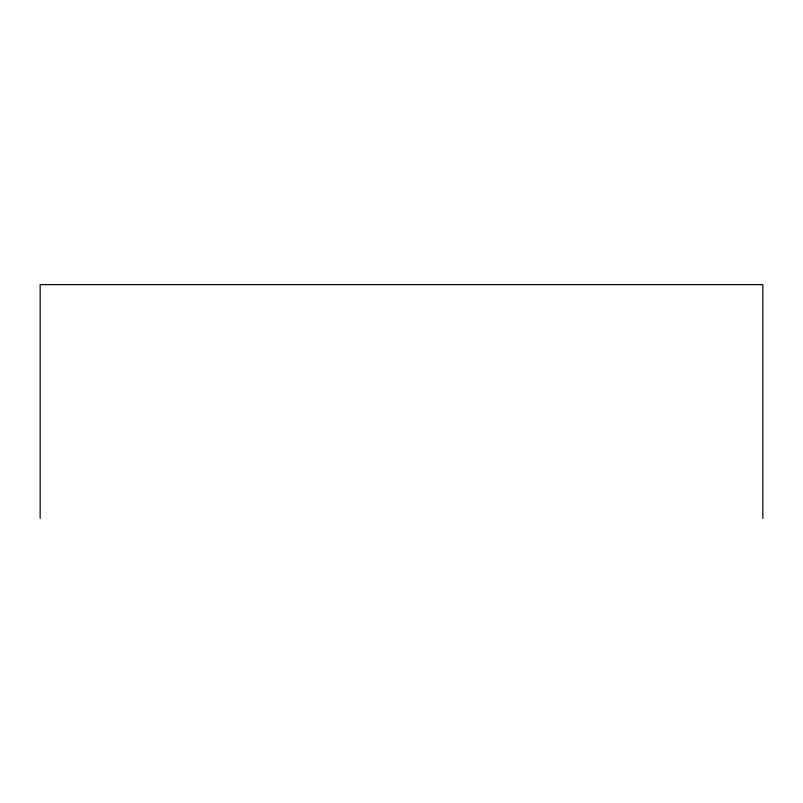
<?xml version="1.0" encoding="UTF-8"?>
<svg xmlns="http://www.w3.org/2000/svg" width="803" height="803" viewBox="0 0 803 803"><rect width="100%" height="100%" fill="white"/><g stroke="black" fill="none" stroke-linecap="round" stroke-linejoin="round"><path stroke-width="1.2" d="M762.85 518.377L762.85 284.623L40.15 284.623L40.15 518.377"/></g></svg>
